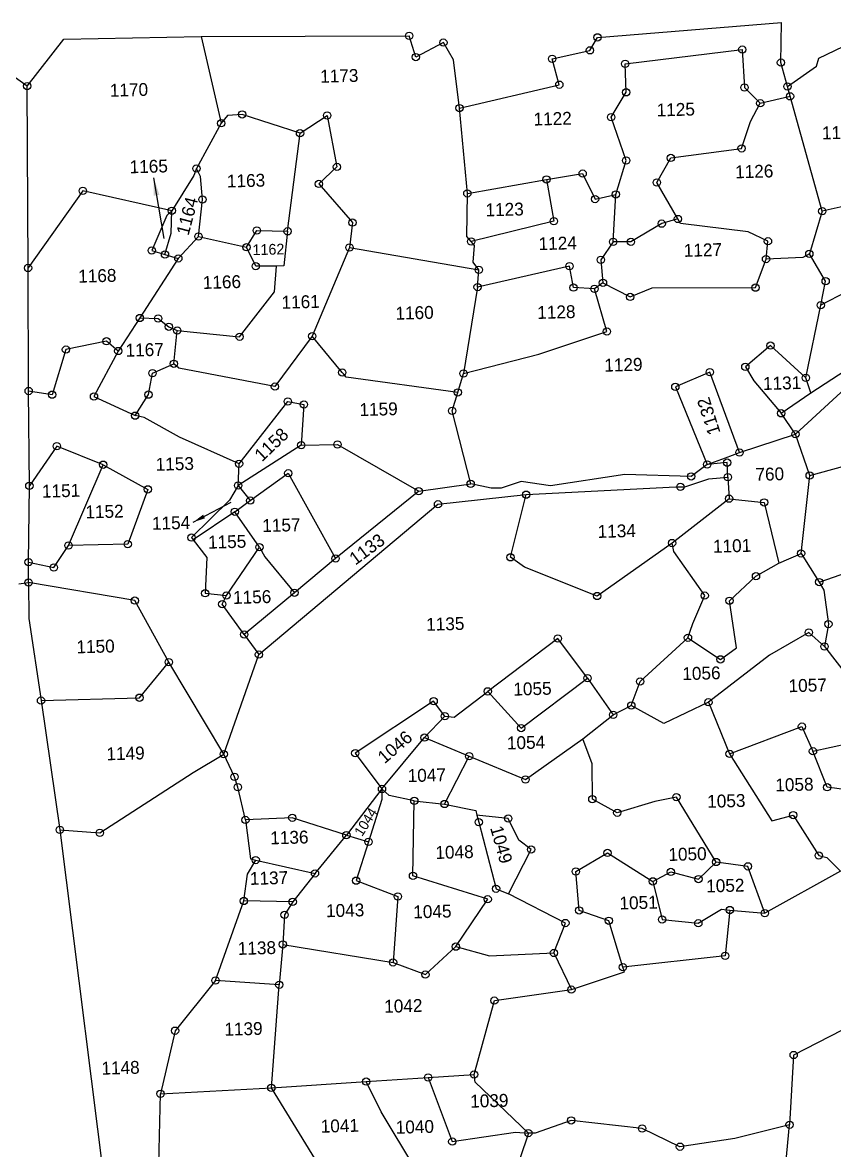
# Model space of a CAD drawing. Header units: metres. Extents: x 257001 to 263849, y 2203477 to 2206997.
# Drawn here: x 260466.2 to 260726.7, y 2204936.6 to 2205298.6 of the extents above; entities that cross this region are included whole.
import ezdxf

# ---------------------------------------------------------------- set-up
doc = ezdxf.new("R2010")
doc.units = ezdxf.units.M
doc.header["$MEASUREMENT"] = 0
for name, color, linetype in [('OFF', 1, 'Continuous'), ('POLY_PARCEL', 6, 'Continuous'), ('SYM_ARROW', 1, 'Continuous'), ('SYM_STONE', 1, 'Continuous'), ('TEXT_PARCEL', 7, 'Continuous')]:
    doc.layers.add(name, color=color, linetype=linetype)
doc.styles.get("Standard").update_dxf_attribs({"font": 'simplex.shx'})
doc.styles.add('TEXT_MAP', font='KRDEV050.TTF', dxfattribs={"height": 1.8})
doc.dimstyles.get("Standard").update_dxf_attribs({"dimtxt": 0.18, "dimasz": 0.18, "dimexe": 0.18, "dimexo": 0.0625, "dimgap": 0.09, "dimtad": 0, "dimtih": 1, "dimtoh": 1, "dimdec": 4, "dimzin": 0, "dimdsep": 46, "dimtxsty": 'Standard', "dimcen": 0.09, "dimadec": 0, "dimazin": 0, "dimtfac": 1, "dimtdec": 4, "dimtofl": 0, "dimtmove": 0, "dimatfit": 3, "dimfxl": 1, "dimtolj": 1, "dimtzin": 0, "dimarcsym": 0})

# ---------------------------------------------------------------- blocks, each defined once
blk = doc.blocks.new('STONE')
at = {"layer": 'SYM_STONE'}
blk.add_circle((0, 0), 0.511, dxfattribs=at)
blk = doc.blocks.new('TEXTARROW')
blk.add_leader([(0, 0), (8.64, 0)], dimstyle='Standard', override={"dimtxt": 2.5, "dimasz": 2.5, "dimexe": 1.25, "dimexo": 0.625, "dimgap": 0.625, "dimtad": 1, "dimtih": 0, "dimtoh": 0, "dimzin": 8, "dimcen": 2.5, "dimtofl": 1})
blk = doc.blocks.new('TRGTHHT')
at = {"layer": 'OFF'}
for points in [[(263264.25, 2203888.71), (263283.46, 2203888.55)], [(263283.46, 2203888.55), (263312.58, 2203887.87)], [(263338.93, 2203886.95), (263364.7, 2203888.33)], [(263282.35, 2203860.59), (263289.01, 2203858.9)], [(263255.9, 2203812.69), (263257.27, 2203812.82)]]:
    blk.add_lwpolyline(points, dxfattribs=at)
at = {"layer": 'POLY_PARCEL'}
for points in [[(263258.94, 2203882.29), (263250.37, 2203888.73)], [(263258.94, 2203882.29), (263264.25, 2203888.71)], [(263283.46, 2203888.55), (263285.95, 2203876.35)], [(263365.3, 2203879.36), (263364.49, 2203882.72), (263364.7, 2203888.33)], [(263319.35, 2203877.58), (263318.71, 2203884.36), (263317.34, 2203886.8), (263313.44, 2203884.88), (263312.58, 2203887.87)], [(263319.35, 2203877.58), (263333.4, 2203880.47), (263332.5, 2203884.11), (263337.81, 2203885.16), (263338.93, 2203886.95)], [(263340.89, 2203864.91), (263342.47, 2203869.62), (263340.54, 2203875.72), (263342.73, 2203879.15), (263342.69, 2203883.13), (263359.13, 2203884.69), (263359.3, 2203879.38), (263361.45, 2203877.11)], [(263365.3, 2203879.36), (263369.46, 2203882.08), (263369.8, 2203883.19), (263373.27, 2203884.73)], [(263258.38, 2203856.83), (263258.94, 2203882.29)], [(263365.64, 2203877.97), (263365.3, 2203879.36)], [(263296.94, 2203874.66), (263288.92, 2203877.51), (263286.86, 2203877.42), (263285.95, 2203876.35)], [(263296.94, 2203874.66), (263300.81, 2203877.03), (263301.98, 2203869.8), (263299.37, 2203867.49), (263303.95, 2203861.95), (263303.44, 2203858.47)], [(263320.12, 2203865.61), (263319.35, 2203877.58)], [(263349.49, 2203861.23), (263346.67, 2203866.42), (263348.72, 2203869.8), (263358.66, 2203870.87), (263360.03, 2203874.62), (263361.45, 2203877.11)], [(263361.45, 2203877.11), (263365.64, 2203877.97)], [(263369.71, 2203861.79), (263365.64, 2203877.97)], [(263285.95, 2203876.35), (263282.31, 2203870.12)], [(263294.83, 2203860.98), (263296.94, 2203874.66)], [(263282.31, 2203870.12), (263281.92, 2203869.13), (263278.71, 2203864.3)], [(263282.35, 2203860.59), (263283.03, 2203865.75), (263282.86, 2203869), (263282.31, 2203870.12)], [(263331.25, 2203867.27), (263336.33, 2203867.94), (263336.33, 2203867.94), (263337.97, 2203864.33), (263337.97, 2203864.33), (263340.89, 2203864.91)], [(263278.71, 2203864.3), (263266.33, 2203867.42), (263258.38, 2203856.83)], [(263320.12, 2203865.61), (263331.25, 2203867.27)], [(263331.25, 2203867.27), (263332.12, 2203861.4), (263320.48, 2203858.87)], [(263384.53, 2203866.28), (263382.91, 2203865.32), (263374.77, 2203862.77), (263369.71, 2203861.79)], [(263320.48, 2203858.87), (263319.91, 2203859.58), (263320.12, 2203865.61)], [(263340.35, 2203858.28), (263340.89, 2203864.91)], [(263278.71, 2203864.3), (263277.98, 2203863.63), (263275.75, 2203858.8), (263277.59, 2203858.2)], [(263278.54, 2203861.15), (263278.71, 2203864.3)], [(263277.59, 2203858.2), (263278.54, 2203861.15)], [(263289.01, 2203858.9), (263290.54, 2203861.2), (263294.83, 2203860.98)], [(263349.49, 2203861.23), (263347.2, 2203860.64), (263342.83, 2203858.2), (263340.35, 2203858.28)], [(263361.66, 2203855.29), (263362, 2203857.77), (263359.26, 2203859.18), (263349.83, 2203860.6), (263349.49, 2203861.23)], [(263369.71, 2203861.79), (263367.74, 2203855.85)], [(263279.44, 2203857.6), (263282.35, 2203860.59)], [(263294.83, 2203860.98), (263294.19, 2203856.17), (263293.16, 2203856.15)], [(263277.59, 2203858.2), (263279.44, 2203857.6)], [(263293.16, 2203856.15), (263290.24, 2203856.23), (263289.01, 2203858.9)], [(263303.44, 2203858.47), (263297.89, 2203846.21)], [(263303.44, 2203858.47), (263321.45, 2203854.86)], [(263321.45, 2203854.86), (263320.68, 2203855.98), (263320.94, 2203858.3), (263320.48, 2203858.87)], [(263340.35, 2203858.28), (263338.55, 2203855.8), (263338.76, 2203852.59)], [(263258, 2203839.61), (263258.38, 2203856.83)], [(263279.44, 2203857.6), (263273.82, 2203849.41)], [(263279.02, 2203847.52), (263287.72, 2203846.41), (263292.77, 2203852.57), (263293.16, 2203856.15)], [(263337.56, 2203851.78), (263334.61, 2203852.02), (263334.14, 2203855.03), (263321.2, 2203852.46)], [(263321.2, 2203852.46), (263321.45, 2203854.86)], [(263338.76, 2203852.59), (263342.51, 2203850.5), (263345.64, 2203851.7), (263360.07, 2203851.33), (263361.66, 2203855.29)], [(263367.74, 2203855.85), (263366.8, 2203855.38), (263361.66, 2203855.29)], [(263369.14, 2203848.63), (263369.92, 2203851.97), (263367.74, 2203855.85)], [(263321.2, 2203852.46), (263318.91, 2203840.42)], [(263318.91, 2203840.42), (263329.53, 2203842.86), (263339.13, 2203845.75), (263337.56, 2203851.78)], [(263338.76, 2203852.59), (263337.56, 2203851.78)], [(263367.44, 2203836.39), (263376.39, 2203841.92), (263375.79, 2203842.77), (263380.07, 2203846.75), (263376.43, 2203852.15), (263369.14, 2203848.63)], [(263273.82, 2203849.41), (263270.69, 2203844.87)], [(263273.82, 2203849.41), (263276.39, 2203849.26), (263277.85, 2203848.08), (263279.02, 2203847.52)], [(263366.79, 2203838.53), (263369.14, 2203848.63)], [(263278.42, 2203842.88), (263279.02, 2203847.52)], [(263270.69, 2203844.87), (263269.07, 2203846.28), (263263.37, 2203845.26), (263261.27, 2203839.01), (263258, 2203839.61)], [(263297.89, 2203846.21), (263292.47, 2203839.3), (263279.11, 2203842.26), (263278.42, 2203842.88)], [(263318.03, 2203837.8), (263302.49, 2203840.35), (263302.1, 2203840.83), (263301.95, 2203841.02), (263297.89, 2203846.21)], [(263270.69, 2203844.87), (263267.12, 2203838.6), (263272.81, 2203835.76)], [(263272.81, 2203835.76), (263274.75, 2203838.65), (263275.4, 2203841.64), (263278.42, 2203842.88)], [(263366.79, 2203838.53), (263361.95, 2203843.16), (263358.36, 2203840.29), (263359.51, 2203838.28), (263363.2, 2203833.65)], [(263257.74, 2203826.35), (263258, 2203839.61)], [(263318.03, 2203837.8), (263318.91, 2203840.42)], [(263357.23, 2203828.32), (263353.37, 2203839.67), (263348.49, 2203837.76), (263352.64, 2203826.76)], [(263377.14, 2203840.2), (263372.22, 2203836.86), (263365.11, 2203830.68)], [(263319.49, 2203824.96), (263317.18, 2203835.24), (263318.03, 2203837.8)], [(263367.44, 2203836.39), (263366.79, 2203838.53)], [(263287.16, 2203828.64), (263294.23, 2203837.16), (263296.46, 2203836.69), (263295.94, 2203831)], [(263363.2, 2203833.65), (263367.44, 2203836.39)], [(263287.16, 2203828.64), (263278.94, 2203832.6), (263274.05, 2203835.47), (263272.81, 2203835.76)], [(263365.11, 2203830.68), (263363.2, 2203833.65)], [(263268.15, 2203829.02), (263261.74, 2203831.78), (263257.74, 2203826.35)], [(263295.94, 2203831), (263286.95, 2203825.6)], [(263295.94, 2203831), (263301.01, 2203830.97), (263312.19, 2203824.13)], [(263357.23, 2203828.32), (263365.11, 2203830.68)], [(263366.95, 2203824.84), (263365.11, 2203830.68)], [(263268.15, 2203829.02), (263274.3, 2203825.4), (263271.28, 2203817.8), (263262.99, 2203817.85)], [(263262.99, 2203817.85), (263268.15, 2203829.02)], [(263286.95, 2203825.6), (263287.16, 2203828.64)], [(263352.64, 2203826.76), (263355.22, 2203827.64), (263357.23, 2203828.32)], [(263366.95, 2203824.84), (263381.81, 2203828.52), (263383.83, 2203826.55), (263385.03, 2203824.13)], [(263288.59, 2203823.44), (263294.01, 2203827.12), (263300.31, 2203815.01)], [(263352.64, 2203826.76), (263350.37, 2203825.16), (263341.08, 2203825.67), (263330.63, 2203824.36), (263326.56, 2203825.09), (263323.73, 2203824.24), (263322.32, 2203824.28), (263319.49, 2203824.96)], [(263355.49, 2203824.92), (263355.45, 2203826.95), (263352.64, 2203826.76)], [(263257.35, 2203815.66), (263257.74, 2203826.35)], [(263286.95, 2203825.6), (263285.7, 2203823.59), (263280.22, 2203818.48), (263280.47, 2203818.15)], [(263286.95, 2203825.6), (263288.59, 2203823.44)], [(263312.19, 2203824.13), (263319.49, 2203824.96)], [(263327.22, 2203823.23), (263348.17, 2203823.76), (263348.82, 2203823.74), (263349.45, 2203823.72), (263350.7, 2203824.1), (263350.7, 2203824.1), (263352.84, 2203824.75), (263355.49, 2203824.92)], [(263355.49, 2203824.92), (263355.58, 2203821.9)], [(263365.45, 2203813.97), (263366.95, 2203824.84)], [(263286.39, 2203821.94), (263288.59, 2203823.44)], [(263312.19, 2203824.13), (263300.31, 2203815.01)], [(263286.39, 2203821.94), (263280.47, 2203818.15)], [(263289.69, 2203816.89), (263286.39, 2203821.94)], [(263289.22, 2203801.86), (263314.84, 2203822.22), (263327.22, 2203823.23)], [(263347.44, 2203815.91), (263336.77, 2203808.78), (263326.71, 2203813.11), (263324.78, 2203814.52), (263327.22, 2203823.23)], [(263355.58, 2203821.9), (263347.44, 2203815.91)], [(263355.58, 2203821.9), (263360.48, 2203821.25), (263362.32, 2203812.68)], [(263257.35, 2203815.66), (263260.86, 2203814.83), (263262.99, 2203817.85)], [(263280.47, 2203818.15), (263282.32, 2203815.65), (263281.94, 2203810.64), (263284.89, 2203810.26)], [(263257.27, 2203812.82), (263257.35, 2203815.66)], [(263284.89, 2203810.26), (263289.69, 2203816.89)], [(263289.69, 2203816.89), (263290.42, 2203815.52), (263294.44, 2203810.38)], [(263349.31, 2203802.6), (263350.04, 2203804.58), (263351.81, 2203808.43), (263347.65, 2203814.71), (263347.44, 2203815.91)], [(263300.31, 2203815.01), (263294.44, 2203810.38)], [(263362.32, 2203812.68), (263365.45, 2203813.97)], [(263365.45, 2203813.97), (263367.88, 2203809.89)], [(263257.27, 2203812.82), (263257.16, 2203807.77), (263258.56, 2203796.24)], [(263276.59, 2203801.15), (263272.06, 2203809.88), (263257.27, 2203812.82)], [(263349.31, 2203802.6), (263353.79, 2203799.45), (263356.04, 2203801.01), (263355.25, 2203807.62), (263359.06, 2203810.96), (263362.32, 2203812.68)], [(263367.88, 2203809.89), (263375.01, 2203812.14)], [(263287.25, 2203804.72), (263284.28, 2203809.05), (263284.89, 2203810.26)], [(263294.44, 2203810.38), (263287.25, 2203804.72)], [(263367.88, 2203809.89), (263368.49, 2203808.72), (263369.01, 2203803.98), (263368.38, 2203800.85)], [(263287.25, 2203804.72), (263289.22, 2203801.86)], [(263335.11, 2203797.31), (263331.1, 2203802.98), (263321.09, 2203795.85)], [(263368.38, 2203800.85), (263366.25, 2203802.88), (263360.67, 2203799.86), (263351.92, 2203793.49)], [(263258.56, 2203796.24), (263272.34, 2203796.28), (263276.59, 2203801.15)], [(263283.92, 2203788.06), (263276.59, 2203801.15)], [(263283.92, 2203788.06), (263289.22, 2203801.86)], [(263341.13, 2203793.33), (263342.44, 2203796.66), (263349.31, 2203802.6)], [(263368.38, 2203800.85), (263373.82, 2203793.43)], [(263321.09, 2203795.85), (263325.63, 2203790.59), (263335.11, 2203797.31)], [(263335.11, 2203797.31), (263338.55, 2203792.1)], [(263258.56, 2203796.24), (263260.7, 2203778.09)], [(263315, 2203792.54), (263316.3, 2203792.36), (263321.09, 2203795.85)], [(263315, 2203792.54), (263313.49, 2203794.68), (263302.33, 2203787.7), (263305.93, 2203782.59)], [(263338.55, 2203792.1), (263341.13, 2203793.33)], [(263351.92, 2203793.49), (263345.61, 2203790.67), (263341.13, 2203793.33)], [(263351.92, 2203793.49), (263354.7, 2203786.19)], [(263312.08, 2203789.62), (263315, 2203792.54)], [(263334.22, 2203788.84), (263338.55, 2203792.1)], [(263305.93, 2203782.59), (263312.08, 2203789.62)], [(263312.08, 2203789.62), (263318.25, 2203786.86)], [(263318.25, 2203786.86), (263326.04, 2203783.38), (263334.22, 2203788.84)], [(263352.41, 2203771.11), (263347.09, 2203780.33), (263344.07, 2203779.83), (263338.76, 2203778.38), (263335.32, 2203780.36), (263335.42, 2203785.3), (263334.22, 2203788.84)], [(263354.7, 2203786.19), (263364.92, 2203789.73), (263366.37, 2203786.24)], [(263260.7, 2203778.09), (263266.28, 2203777.51), (263279.56, 2203785.59), (263283.92, 2203788.06)], [(263286.7, 2203778.77), (263285.76, 2203783.39), (263285.34, 2203784.85), (263283.92, 2203788.06)], [(263366.37, 2203786.24), (263376.69, 2203788.22)], [(263314.63, 2203780.25), (263318.25, 2203786.86)], [(263354.7, 2203786.19), (263360.33, 2203776.66), (263363.35, 2203777.39), (263366.78, 2203771.63), (263367.89, 2203771.32), (263369.76, 2203769.34)], [(263375.76, 2203772.41), (263372.59, 2203780.45), (263368.23, 2203781.15), (263366.37, 2203786.24)], [(263305.93, 2203782.59), (263300.77, 2203776.27)], [(263305.93, 2203782.59), (263305.88, 2203781.14), (263303.84, 2203775.25)], [(263310.41, 2203780.82), (263306.92, 2203781.66), (263305.93, 2203782.59)], [(263315.67, 2203760.25), (263320.31, 2203766.76), (263309.94, 2203770.31), (263310.41, 2203780.82)], [(263310.41, 2203780.82), (263314.63, 2203780.25)], [(263314.63, 2203780.25), (263318.96, 2203779.24), (263319.12, 2203778.55)], [(263260.7, 2203778.09), (263266.23, 2203721.93)], [(263300.77, 2203776.27), (263293.27, 2203778.91), (263286.7, 2203778.77)], [(263286.7, 2203778.77), (263287.28, 2203773.3), (263288, 2203773.12)], [(263323.23, 2203767.42), (263326.56, 2203773.56), (263324.9, 2203774.91), (263323.49, 2203777.99), (263319.46, 2203778.51), (263319.12, 2203778.55)], [(263319.12, 2203778.55), (263319.34, 2203777.58), (263321.51, 2203768.2), (263323.23, 2203767.42)], [(263296.24, 2203771.03), (263300.77, 2203776.27)], [(263300.77, 2203776.27), (263303.84, 2203775.25)], [(263303.84, 2203775.25), (263301.97, 2203769.86), (263307.75, 2203767.49), (263306.82, 2203758.28)], [(263286.18, 2203767.44), (263286.81, 2203771.19), (263288, 2203773.12)], [(263288, 2203773.12), (263296.24, 2203771.03)], [(263338.97, 2203756.75), (263337.17, 2203763.3), (263333.05, 2203764.86), (263332.74, 2203770.3), (263337.23, 2203772.79), (263343.48, 2203768.64)], [(263296.24, 2203771.03), (263293.01, 2203767.13)], [(263343.48, 2203768.64), (263346.03, 2203769.89), (263349.88, 2203768.79), (263352.41, 2203771.11)], [(263359.03, 2203763.77), (263356.84, 2203770.38), (263352.41, 2203771.11)], [(263343.48, 2203768.64), (263344.62, 2203763.27), (263349.68, 2203762.6), (263352.96, 2203764.47), (263354.13, 2203764.34)], [(263369.76, 2203769.34), (263359.03, 2203763.77)], [(263281.91, 2203756.43), (263286.18, 2203767.44)], [(263293.01, 2203767.13), (263286.18, 2203767.44)], [(263293.01, 2203767.13), (263291.83, 2203765.35), (263291.46, 2203761.22)], [(263329.37, 2203758.99), (263331.08, 2203763.14), (263323.23, 2203767.42)], [(263354.13, 2203764.34), (263353.32, 2203757.94), (263338.97, 2203756.75)], [(263354.13, 2203764.34), (263359.03, 2203763.77)], [(263291.46, 2203761.22), (263290.82, 2203755.59)], [(263291.46, 2203761.22), (263306.82, 2203758.28)], [(263306.82, 2203758.28), (263311.3, 2203756.45), (263315.67, 2203760.25)], [(263315.67, 2203760.25), (263320.35, 2203758.82), (263329.37, 2203758.99)], [(263329.37, 2203758.99), (263331.67, 2203753.8)], [(263398.72, 2203756.84), (263389.46, 2203759.14), (263376.18, 2203752.86), (263371.07, 2203747.9), (263362.52, 2203743.81), (263361.69, 2203734.07)], [(263281.91, 2203756.43), (263276.07, 2203749.55), (263273.78, 2203740.78)], [(263290.82, 2203755.59), (263281.91, 2203756.43)], [(263289.32, 2203741.19), (263290.82, 2203755.59)], [(263331.67, 2203753.8), (263339.15, 2203756.11), (263338.97, 2203756.75)], [(263317.73, 2203742.29), (263320.86, 2203752.55), (263331.67, 2203753.8)], [(263273.78, 2203740.78), (263289.32, 2203741.19)], [(263289.32, 2203741.19), (263302.62, 2203741.7)], [(263296.84, 2203728.22), (263289.32, 2203741.19)], [(263302.62, 2203741.7), (263311.31, 2203742.04)], [(263309.22, 2203729.23), (263304.58, 2203737.4), (263302.62, 2203741.7)], [(263311.31, 2203742.04), (263317.73, 2203742.29)], [(263311.31, 2203742.04), (263314.43, 2203732.98), (263323.29, 2203734.07), (263325.11, 2203733.89)], [(263325.11, 2203733.89), (263317.87, 2203741.2), (263317.73, 2203742.29)], [(263272.99, 2203725.1), (263273.78, 2203740.78)], [(263361.69, 2203734.07), (263353.98, 2203732.35), (263346.27, 2203731.41), (263341.05, 2203734.1), (263331.15, 2203735.5), (263326.05, 2203733.84), (263325.11, 2203733.89)], [(263325.11, 2203733.89), (263323.81, 2203730.32)], [(263360.49, 2203719.49), (263360.54, 2203724.64), (263361.69, 2203734.07)]]:
    blk.add_lwpolyline(points, dxfattribs=at)
at = {"layer": 'SYM_ARROW', "rotation": 277.8582164018987}
blk.add_blockref('TEXTARROW', (263276.29, 2203868.99), dxfattribs=at)
at = {"layer": 'SYM_ARROW', "xscale": 0.6970127029169203, "yscale": 0.6970127029169203, "zscale": 0.6970127029169203, "rotation": 26.55054355912999}
blk.add_blockref('TEXTARROW', (263280.51, 2203820.62), dxfattribs=at)
at = {"layer": 'SYM_STONE'}
for p in [(263312.58, 2203887.87), (263317.34, 2203886.8), (263338.93, 2203886.95), (263313.44, 2203884.88), (263337.81, 2203885.16), (263359.13, 2203884.69), (263332.5, 2203884.11), (263342.69, 2203883.13), (263258.94, 2203882.29), (263364.49, 2203882.72), (263333.4, 2203880.47), (263342.73, 2203879.15), (263359.3, 2203879.38), (263365.3, 2203879.36), (263288.92, 2203877.51), (263300.81, 2203877.03), (263319.35, 2203877.58), (263361.45, 2203877.11), (263365.64, 2203877.97), (263285.95, 2203876.35), (263340.54, 2203875.72), (263296.94, 2203874.66), (263282.31, 2203870.12), (263358.66, 2203870.87), (263301.98, 2203869.8), (263342.47, 2203869.62), (263348.72, 2203869.8), (263266.33, 2203867.42), (263299.37, 2203867.49), (263331.25, 2203867.27), (263336.33, 2203867.94), (263283.03, 2203865.75), (263320.12, 2203865.61), (263346.67, 2203866.42), (263278.71, 2203864.3), (263337.97, 2203864.33), (263340.89, 2203864.91), (263290.54, 2203861.2), (263294.83, 2203860.98), (263303.95, 2203861.95), (263332.12, 2203861.4), (263347.2, 2203860.64), (263349.49, 2203861.23), (263369.71, 2203861.79), (263282.35, 2203860.59), (263275.75, 2203858.8), (263277.59, 2203858.2), (263279.44, 2203857.6), (263289.01, 2203858.9), (263303.44, 2203858.47), (263320.48, 2203858.87), (263340.35, 2203858.28), (263342.83, 2203858.2), (263362, 2203857.77), (263258.38, 2203856.83), (263290.24, 2203856.23), (263321.45, 2203854.86), (263334.14, 2203855.03), (263338.55, 2203855.8), (263361.66, 2203855.29), (263367.74, 2203855.85), (263321.2, 2203852.46), (263334.61, 2203852.02), (263337.56, 2203851.78), (263338.76, 2203852.59), (263360.07, 2203851.33), (263369.92, 2203851.97), (263342.51, 2203850.5), (263273.82, 2203849.41), (263276.39, 2203849.26), (263277.85, 2203848.08), (263369.14, 2203848.63), (263279.02, 2203847.52), (263263.37, 2203845.26), (263269.07, 2203846.28), (263270.69, 2203844.87), (263287.72, 2203846.41), (263297.89, 2203846.21), (263339.13, 2203845.75), (263278.42, 2203842.88), (263361.95, 2203843.16), (263275.4, 2203841.64), (263301.95, 2203841.02), (263318.91, 2203840.42), (263358.36, 2203840.29), (263258, 2203839.61), (263261.27, 2203839.01), (263267.12, 2203838.6), (263274.75, 2203838.65), (263292.47, 2203839.3), (263353.37, 2203839.67), (263366.79, 2203838.53), (263294.23, 2203837.16), (263318.03, 2203837.8), (263348.49, 2203837.76), (263272.81, 2203835.76), (263296.46, 2203836.69), (263317.18, 2203835.24), (263363.2, 2203833.65), (263261.74, 2203831.78), (263295.94, 2203831), (263301.01, 2203830.97), (263365.11, 2203830.68), (263268.15, 2203829.02), (263287.16, 2203828.64), (263357.23, 2203828.32), (263257.74, 2203826.35), (263294.01, 2203827.12), (263352.64, 2203826.76), (263355.45, 2203826.95), (263274.3, 2203825.4), (263286.95, 2203825.6), (263319.49, 2203824.96), (263350.37, 2203825.16), (263355.49, 2203824.92), (263366.95, 2203824.84), (263288.59, 2203823.44), (263312.19, 2203824.13), (263327.22, 2203823.23), (263348.82, 2203823.74), (263286.39, 2203821.94), (263314.84, 2203822.22), (263355.58, 2203821.9), (263360.48, 2203821.25), (263280.22, 2203818.48), (263262.99, 2203817.85), (263271.28, 2203817.8), (263289.69, 2203816.89), (263257.35, 2203815.66), (263300.31, 2203815.01), (263347.44, 2203815.91), (263260.86, 2203814.83), (263324.78, 2203814.52), (263365.45, 2203813.97), (263257.27, 2203812.82), (263281.94, 2203810.64), (263284.89, 2203810.26), (263294.44, 2203810.38), (263359.06, 2203810.96), (263272.06, 2203809.88), (263284.28, 2203809.05), (263336.77, 2203808.78), (263367.88, 2203809.89), (263351.81, 2203808.43), (263355.25, 2203807.62), (263287.25, 2203804.72), (263369.01, 2203803.98), (263331.1, 2203802.98), (263349.31, 2203802.6), (263366.25, 2203802.88), (263276.59, 2203801.15), (263289.22, 2203801.86), (263368.38, 2203800.85), (263353.79, 2203799.45), (263258.56, 2203796.24), (263272.34, 2203796.28), (263335.11, 2203797.31), (263342.44, 2203796.66), (263313.49, 2203794.68), (263321.09, 2203795.85), (263341.13, 2203793.33), (263351.92, 2203793.49), (263315, 2203792.54), (263338.55, 2203792.1), (263312.08, 2203789.62), (263325.63, 2203790.59), (263364.92, 2203789.73), (263283.92, 2203788.06), (263302.33, 2203787.7), (263318.25, 2203786.86), (263354.7, 2203786.19), (263366.37, 2203786.24), (263285.34, 2203784.85), (263285.76, 2203783.39), (263326.04, 2203783.38), (263305.93, 2203782.59), (263310.41, 2203780.82), (263314.63, 2203780.25), (263335.32, 2203780.36), (263347.09, 2203780.33), (263368.23, 2203781.15), (263286.7, 2203778.77), (263293.27, 2203778.91), (263260.7, 2203778.09), (263266.28, 2203777.51), (263319.34, 2203777.58), (263323.49, 2203777.99), (263338.76, 2203778.38), (263363.35, 2203777.39), (263300.77, 2203776.27), (263303.84, 2203775.25), (263288, 2203773.12), (263326.56, 2203773.56), (263337.23, 2203772.79), (263296.24, 2203771.03), (263352.41, 2203771.11), (263366.78, 2203771.63), (263301.97, 2203769.86), (263309.94, 2203770.31), (263332.74, 2203770.3), (263346.03, 2203769.89), (263356.84, 2203770.38), (263307.75, 2203767.49), (263321.51, 2203768.2), (263343.48, 2203768.64), (263349.88, 2203768.79), (263286.18, 2203767.44), (263293.01, 2203767.13), (263320.31, 2203766.76), (263291.83, 2203765.35), (263333.05, 2203764.86), (263354.13, 2203764.34), (263331.08, 2203763.14), (263337.17, 2203763.3), (263344.62, 2203763.27), (263359.03, 2203763.77), (263291.46, 2203761.22), (263349.68, 2203762.6), (263315.67, 2203760.25), (263306.82, 2203758.28), (263329.37, 2203758.99), (263311.3, 2203756.45), (263338.97, 2203756.75), (263353.32, 2203757.94), (263281.91, 2203756.43), (263290.82, 2203755.59), (263331.67, 2203753.8), (263320.86, 2203752.55), (263276.07, 2203749.55), (263362.52, 2203743.81), (263317.73, 2203742.29), (263273.78, 2203740.78), (263289.32, 2203741.19), (263302.62, 2203741.7), (263311.31, 2203742.04), (263331.15, 2203735.5), (263314.43, 2203732.98), (263325.11, 2203733.89), (263341.05, 2203734.1), (263361.69, 2203734.07), (263346.27, 2203731.41)]:
    blk.add_blockref('STONE', p, dxfattribs=at)
at = {"layer": 'TEXT_PARCEL', "style": 'TEXT_MAP'}
for s, height, p in [('1173', 1.8, (263299.97, 2203881.64)), ('1170', 1.8, (263270.49, 2203880.47)), ('1125', 1.8, (263346.92, 2203875.65)), ('1122', 1.8, (263329.66, 2203874.84)), ('1110', 1.8, (263369.96, 2203871.82)), ('1165', 1.8, (263272.97, 2203869.69)), ('1163', 1.8, (263286.53, 2203867.33)), ('1126', 1.8, (263357.66, 2203866.7)), ('1123', 1.8, (263322.6, 2203862.32)), ('1162', 1.5, (263289.85, 2203857.77)), ('1124', 1.8, (263329.9, 2203857.39)), ('1168', 1.8, (263265.36, 2203854.58)), ('1127', 1.8, (263350.18, 2203855.9)), ('1166', 1.8, (263282.77, 2203853.23)), ('1161', 1.8, (263293.71, 2203850.16)), ('1160', 1.8, (263309.61, 2203848.2)), ('1128', 1.8, (263329.45, 2203847.77)), ('1167', 1.8, (263271.71, 2203844.04)), ('1129', 1.8, (263338.63, 2203840.14)), ('1131', 1.8, (263360.76, 2203836.98)), ('1159', 1.8, (263304.21, 2203834.85)), ('1153', 1.8, (263275.49, 2203827.96)), ('1151', 1.8, (263259.48, 2203824.63)), ('760', 1.8, (263359.36, 2203824.29)), ('1152', 1.8, (263265.48, 2203821.56)), ('1154', 1.8, (263274.75, 2203819.72)), ('1157', 1.8, (263290.17, 2203818.99)), ('1155', 1.8, (263282.52, 2203816.87)), ('1134', 1.8, (263337.07, 2203816.9)), ('1101', 1.8, (263353.15, 2203814.39)), ('1156', 1.8, (263285.81, 2203809.04)), ('1135', 1.8, (263312.73, 2203804.55)), ('1150', 1.8, (263263.72, 2203802.72)), ('1056', 1.8, (263348.38, 2203796.68)), ('1055', 1.8, (263324.68, 2203795.15)), ('1057', 1.8, (263363.2, 2203794.59)), ('1149', 1.8, (263267.51, 2203787.64)), ('1054', 1.8, (263323.58, 2203787.65)), ('1047', 1.8, (263309.57, 2203783.45)), ('1058', 1.8, (263360.97, 2203780.75)), ('1053', 1.8, (263351.38, 2203778.72)), ('1136', 1.8, (263290.11, 2203775.26)), ('1048', 1.8, (263313.16, 2203772.59)), ('1050', 1.8, (263345.75, 2203771.43)), ('1137', 1.8, (263287.11, 2203769.66)), ('1052', 1.8, (263350.92, 2203766.88)), ('1043', 1.8, (263297.64, 2203764.85)), ('1051', 1.8, (263338.72, 2203764.82)), ('1045', 1.8, (263309.84, 2203764.36)), ('1138', 1.8, (263285.15, 2203759.91)), ('1042', 1.8, (263305.42, 2203751.26)), ('1139', 1.8, (263282.97, 2203748.65)), ('1148', 1.8, (263265.62, 2203743.67)), ('1039', 1.8, (263317.09, 2203737.66)), ('1041', 1.8, (263296.08, 2203734.72)), ('1040', 1.8, (263306.57, 2203734.29))]:
    blk.add_text(s, height=height, dxfattribs=at).set_placement(p)
for s, height, rotation, p in [('1164', 1.8, 73.6542, (263280.95, 2203860.68)), ('1132', 1.8, 106.2299, (263354.66, 2203831.19)), ('1158', 1.8, 41.9692, (263290.37, 2203828.75)), ('1133', 1.8, 34.975, (263303.05, 2203813.93)), ('1046', 1.8, 39.2818, (263306.39, 2203786.03)), ('1044', 1.4, 56.3027, (263302.96, 2203775.92)), ('1049', 1.8, 284.1667, (263320.9, 2203776.74))]:
    blk.add_text(s, height=height, rotation=rotation, dxfattribs=at).set_placement(p)

msp = doc.modelspace()

# ---------------------------------------------------------------- block references
at = {"xscale": 2.293279812197553, "yscale": 2.293279812197553, "zscale": 2.293279812197553, "rotation": 1.546192586921513}
msp.add_blockref('TRGTHHT', (-206664.3, -2863290.55), dxfattribs=at)

doc.saveas('drawing.dxf')
